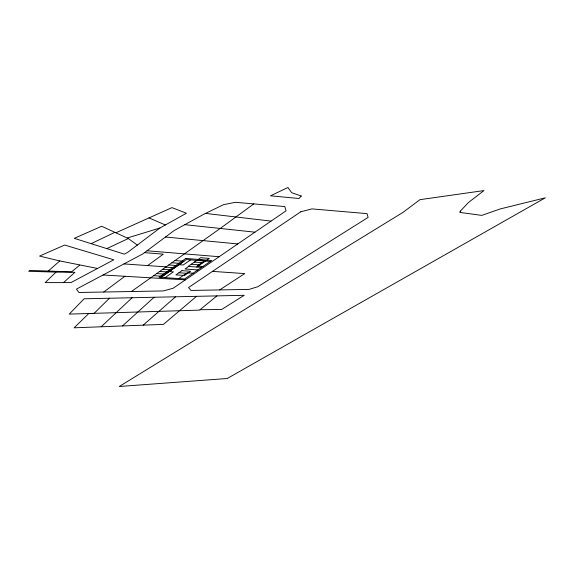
<?xml version="1.0" encoding="UTF-8"?>
<svg xmlns="http://www.w3.org/2000/svg" width="574" height="574" viewBox="0 0 574 574"><rect width="100%" height="100%" fill="white"/><g stroke="black" fill="none" stroke-linecap="round" stroke-linejoin="round"><path stroke-width="0.86" d="M200.032 309.745L221.693 309.451L244.208 295.294L109.469 298.236L94.122 313.347L88.783 313.504L74.125 327.819L163.432 324.367L196.523 296.335M63.649 282.501L74.907 272.298L56.037 272.119L45.159 282.623L70.911 282.595L113.803 259.8L64.625 245.048L39.57 256.076L59.775 260.94L97.602 268.474M132.099 297.741L101.182 326.771M154.119 297.26L122.456 325.946M59.775 260.94L48.252 271.036M175.587 296.794L143.184 325.149M79.75 265.138L71.571 271.846L29.676 270.397L28.7 271.308L56.037 272.119M216.936 295.89L199.558 310.125L69.267 314.1L84.084 298.789L109.469 298.236M115.898 232.779L171.927 207.623L186.435 213.234L159.888 228.022L127.629 252.402L124.357 254.153L74.283 238.339L101.67 226.264L128.296 238.511L106.979 248.549M185.388 279.861L173.183 288.227L163.332 290.939L78.896 292.475L76.428 289.109L142.775 253.938L174.166 230.533L203.677 214.31L223.501 204.674L235.433 202.321L284.776 206.554L286.074 210.823L185.388 279.868L103.055 274.996M103.751 292.023L124.953 276.223M253.794 203.892L220.186 228.481L131.389 291.52M147.626 265.575L163.281 254.16L144.512 252.646M160.885 277.414L186.32 259.563L210.321 261.435M165.054 277.68L173.413 271.846L169.237 271.552M190.532 259.893L183.221 264.994L179.031 264.679M188.753 266.444L185.05 269.005L197.872 269.931M178.815 278.562L187.203 272.801L193.072 273.202M204.423 260.976L197.054 266.035L202.931 266.479M196.71 267.039L209.288 258.415L200.663 257.704L188.121 266.401L201.582 267.398M219.677 289.92L244.768 273.597L212.502 271.38M91.381 243.534L114.908 232.312M159.888 228.022L127.5 237.937L137.315 245.084M153.667 275.692L162.485 276.266L183.859 261.263L174.984 260.567M156.645 273.576L165.477 274.164M159.651 271.445L168.491 272.047M178.93 272.765L187.497 273.36M123.948 263.918L166.116 266.874M162.679 269.299L171.518 269.923M165.721 267.14L174.575 267.778M168.792 264.958L177.653 265.618M171.877 262.77L180.745 263.444M191.228 264.248L199.824 264.901M194.349 262.081L202.959 262.756M197.499 259.9L206.109 260.589M147.023 250.773L219.132 256.721M237.794 243.928L165.47 237.019M254.935 232.169L184.835 224.671M271.072 221.105L205.542 213.406M149.032 217.933L165.362 224.965M460.212 211.254L459.817 212.402L481.773 215.393L500.198 208.95L545.3 197.822L227.225 378.503L119.248 386.496L402.962 212.394L419.967 199.659L483.99 190.575L468.535 202.435L460.212 211.254M301.264 196.014L298.982 198.482L270.469 195.82L287.947 187.504L291.707 192.692L301.264 196.014M185.833 258.429L159.012 277.292L184.663 278.935L211.677 260.51L185.833 258.429M181.972 270.663L175.909 274.86L184.469 275.434L190.554 271.265L181.972 270.663M300.79 211.784L188.523 287.567L190.941 290.437L249.023 289.389L257.862 286.713L368.121 217.395L367.051 213.636L311.904 208.893L300.79 211.784"/></g></svg>
